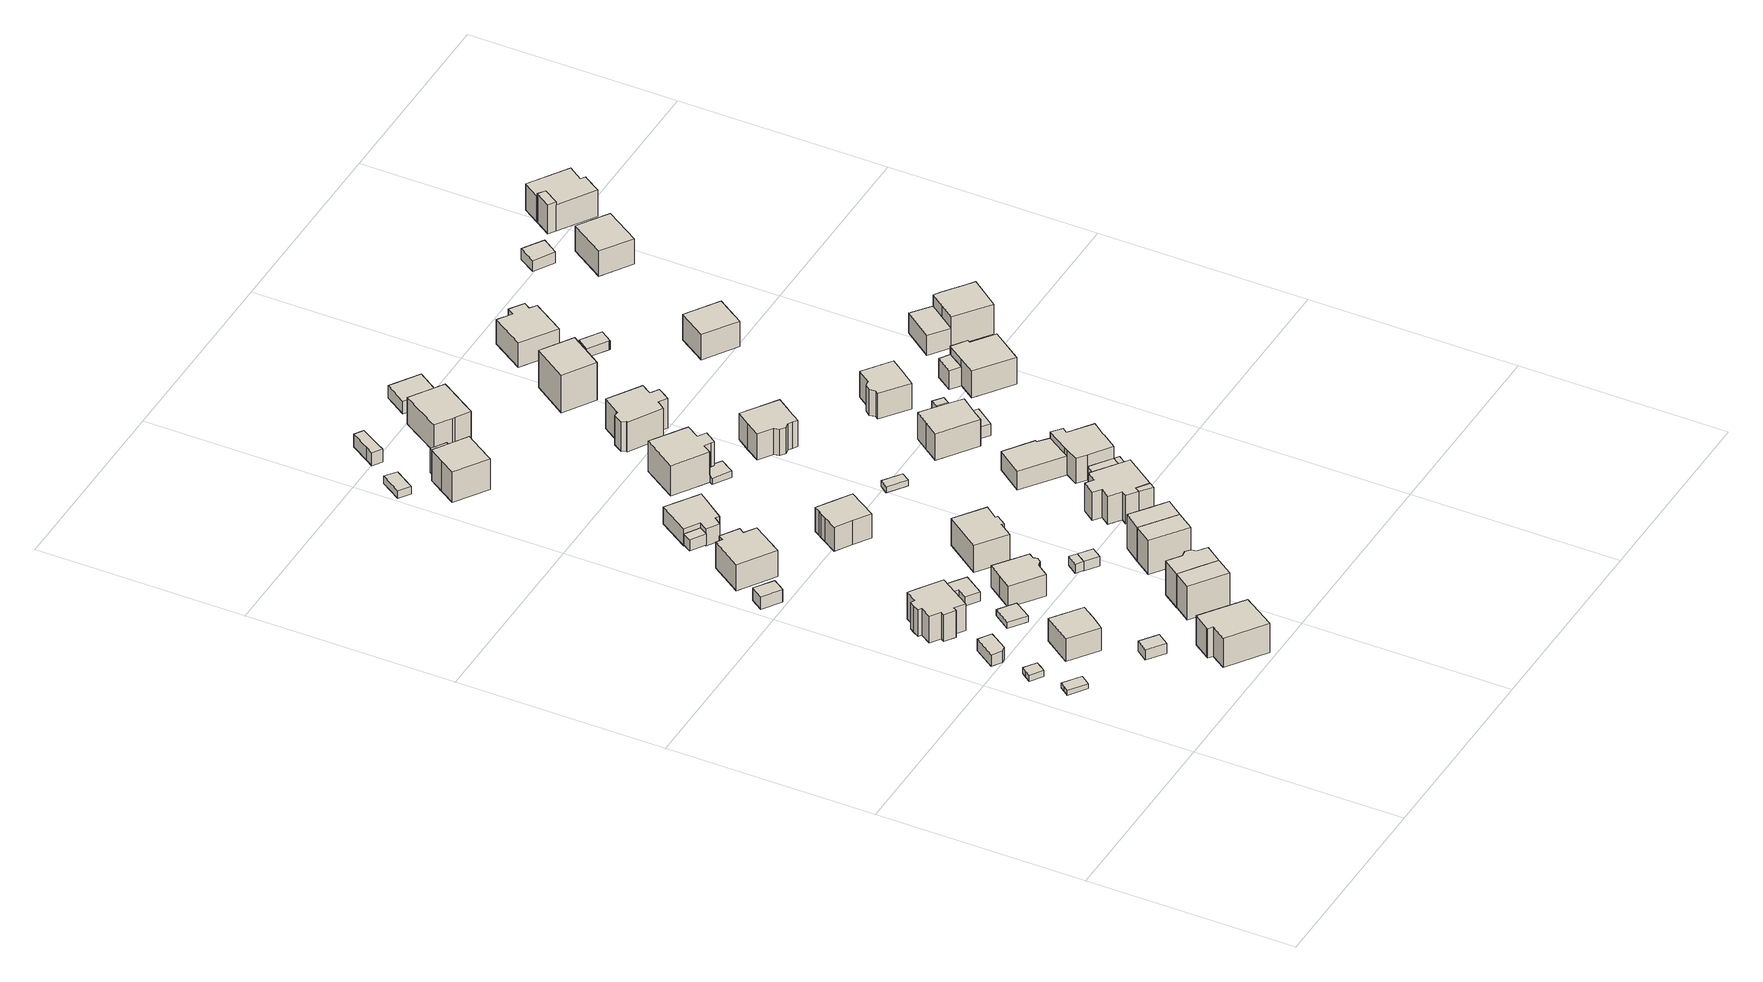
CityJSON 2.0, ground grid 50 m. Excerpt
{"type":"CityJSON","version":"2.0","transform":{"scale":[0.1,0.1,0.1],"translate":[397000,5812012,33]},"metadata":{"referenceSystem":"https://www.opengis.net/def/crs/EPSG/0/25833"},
"CityObjects":{
"building1":{"type":"Building","attributes":{"Gemeindeschluessel":"11000009","BezugspunktDach":"2200","function":"31001_1010","measuredHeight":1.79,"storeysAboveGround":1},"address":[{"country":"Germany","locality":"Berlin","thoroughfareNumber":"36 (2)","thoroughfareName":"Johannisthaler Chaussee"}],"geometry":[{"type":"Solid","lod":"1","boundaries":[[[[0,1,2,3,4,5]],[[6,7,8,9,10,11]],[[6,11,5,4]],[[7,6,4,3]],[[8,7,3,2]],[[9,8,2,1]],[[10,9,1,0]],[[11,10,0,5]]]]}]},
"building2":{"type":"Building","attributes":{"Gemeindeschluessel":"11000009","BezugspunktDach":"2200","function":"31001_2000","measuredHeight":2.21,"storeysAboveGround":1},"address":[{"country":"Germany","locality":"Berlin","thoroughfareNumber":"23A (1)","thoroughfareName":"Agavensteig"}],"geometry":[{"type":"Solid","lod":"1","boundaries":[[[[12,13,14,15,16,17]],[[18,19,20,21,22,23]],[[18,23,17,16]],[[19,18,16,15]],[[20,19,15,14]],[[21,20,14,13]],[[22,21,13,12]],[[23,22,12,17]]]]}]},
"building3":{"type":"Building","attributes":{"Gemeindeschluessel":"11000009","BezugspunktDach":"2200","function":"31001_1010","measuredHeight":3.04,"storeysAboveGround":1},"address":[{"country":"Germany","locality":"Berlin","thoroughfareNumber":"23A (2)","thoroughfareName":"Agavensteig"}],"geometry":[{"type":"Solid","lod":"1","boundaries":[[[[24,25,26,27,28]],[[29,30,31,32,33]],[[29,33,28,27]],[[30,29,27,26]],[[31,30,26,25]],[[32,31,25,24]],[[33,32,24,28]]]]}]},
"building4":{"type":"Building","attributes":{"Gemeindeschluessel":"11000009","BezugspunktDach":"2200","function":"31001_1010","measuredHeight":7.96,"storeysAboveGround":1},"address":[{"country":"Germany","locality":"Berlin","thoroughfareNumber":"34","thoroughfareName":"Johannisthaler Chaussee"}],"geometry":[{"type":"Solid","lod":"1","boundaries":[[[[34,35,36,37,38]],[[39,40,41,42,43]],[[39,43,38,37]],[[40,39,37,36]],[[41,40,36,35]],[[42,41,35,34]],[[43,42,34,38]]]]}]},
"building5":{"type":"Building","attributes":{"Gemeindeschluessel":"11000009","BezugspunktDach":"2200","function":"31001_1010","measuredHeight":2.69,"storeysAboveGround":1},"address":[{"country":"Germany","locality":"Berlin","thoroughfareNumber":"36 (1)","thoroughfareName":"Johannisthaler Chaussee"}],"geometry":[{"type":"Solid","lod":"1","boundaries":[[[[44,45,46,47]],[[48,49,50,51]],[[48,51,47,46]],[[49,48,46,45]],[[50,49,45,44]],[[51,50,44,47]]]]}]},
"building6":{"type":"Building","attributes":{"Gemeindeschluessel":"11000009","BezugspunktDach":"2200","function":"31001_1010","measuredHeight":8.76,"storeysAboveGround":1},"address":[{"country":"Germany","locality":"Berlin","thoroughfareNumber":"21A","thoroughfareName":"Agavensteig"}],"geometry":[{"type":"Solid","lod":"1","boundaries":[[[[52,53,54,55,56,57,58,59,60,61,62,63,64,65,66,67]],[[68,69,70,71,72,73,74,75,76,77,78,79,80,81,82,83]],[[68,83,67,66]],[[69,68,66,65]],[[70,69,65,64]],[[71,70,64,63]],[[72,71,63,62]],[[73,72,62,61]],[[74,73,61,60]],[[75,74,60,59]],[[76,75,59,58]],[[77,76,58,57]],[[78,77,57,56]],[[79,78,56,55]],[[80,79,55,54]],[[81,80,54,53]],[[82,81,53,52]],[[83,82,52,67]]]]}]},
"building7":{"type":"Building","attributes":{"Gemeindeschluessel":"11000009","BezugspunktDach":"2200","function":"31001_2463","measuredHeight":4.09,"storeysAboveGround":1},"address":[{"country":"Germany","locality":"Berlin","thoroughfareNumber":"19 (1)","thoroughfareName":"Agavensteig"}],"geometry":[{"type":"Solid","lod":"1","boundaries":[[[[84,85,86,87]],[[88,89,90,91]],[[88,91,87,86]],[[89,88,86,85]],[[90,89,85,84]],[[91,90,84,87]]]]}]},
"building8":{"type":"Building","attributes":{"Gemeindeschluessel":"11000009","BezugspunktDach":"2200","function":"31001_1010","measuredHeight":9.57,"storeysAboveGround":1},"address":[{"country":"Germany","locality":"Berlin","thoroughfareNumber":"36","thoroughfareName":"Johannisthaler Chaussee"}],"geometry":[{"type":"Solid","lod":"1","boundaries":[[[[92,93,94,95,96,97,98,99]],[[100,101,102,103,104,105,106,107]],[[100,107,99,98]],[[101,100,98,97]],[[102,101,97,96]],[[103,102,96,95]],[[104,103,95,94]],[[105,104,94,93]],[[106,105,93,92]],[[107,106,92,99]]]]}]},
"building9":{"type":"Building","attributes":{"Gemeindeschluessel":"11000009","BezugspunktDach":"2200","function":"51009_1610","measuredHeight":5.64,"storeysAboveGround":0},"address":[{"country":"Germany","locality":"Berlin"}],"geometry":[{"type":"Solid","lod":"1","boundaries":[[[[108,109,110,111]],[[112,113,75,74]],[[112,74,111,110]],[[113,112,110,109]],[[75,113,109,108]],[[74,75,108,111]]]]}]},
"building10":{"type":"Building","attributes":{"Gemeindeschluessel":"11000009","BezugspunktDach":"2200","function":"31001_2000","measuredHeight":2.61,"storeysAboveGround":1},"address":[{"country":"Germany","locality":"Berlin","thoroughfareNumber":"32 (1)","thoroughfareName":"Johannisthaler Chaussee"}],"geometry":[{"type":"Solid","lod":"1","boundaries":[[[[114,115,116,117,118]],[[119,120,121,122,123]],[[119,123,118,117]],[[120,119,117,116]],[[121,120,116,115]],[[122,121,115,114]],[[123,122,114,118]]]]}]},
"building11":{"type":"Building","attributes":{"Gemeindeschluessel":"11000009","BezugspunktDach":"2200","function":"31001_1010","measuredHeight":8.93,"storeysAboveGround":2},"address":[{"country":"Germany","locality":"Berlin","thoroughfareNumber":"17A","thoroughfareName":"Agavensteig"}],"geometry":[{"type":"Solid","lod":"1","boundaries":[[[[124,125,126,127,128,129,130,131]],[[132,133,134,135,136,137,138,139]],[[132,139,131,130]],[[133,132,130,129]],[[134,133,129,128]],[[135,134,128,127]],[[136,135,127,126]],[[137,136,126,125]],[[138,137,125,124]],[[139,138,124,131]]]]}]},
"building12":{"type":"Building","attributes":{"Gemeindeschluessel":"11000009","BezugspunktDach":"2200","function":"51009_1611","measuredHeight":2.44,"storeysAboveGround":0},"address":[{"country":"Germany","locality":"Berlin"}],"geometry":[{"type":"Solid","lod":"1","boundaries":[[[[140,141,142,143,144,145]],[[146,147,148,149,150,151]],[[146,151,145,144]],[[147,146,144,143]],[[148,147,143,142]],[[149,148,142,141]],[[150,149,141,140]],[[151,150,140,145]]]]}]},
"building13":{"type":"Building","attributes":{"Gemeindeschluessel":"11000009","BezugspunktDach":"2200","function":"31001_1010","measuredHeight":7.79,"storeysAboveGround":1},"address":[{"country":"Germany","locality":"Berlin","thoroughfareNumber":"32","thoroughfareName":"Johannisthaler Chaussee"}],"geometry":[{"type":"Solid","lod":"1","boundaries":[[[[152,153,154,155,156,157,158,159,160,161]],[[162,163,164,165,166,167,168,169,170,171]],[[162,171,161,160]],[[163,162,160,159]],[[164,163,159,158]],[[165,164,158,157]],[[166,165,157,156]],[[167,166,156,155]],[[168,167,155,154]],[[169,168,154,153]],[[170,169,153,152]],[[171,170,152,161]]]]}]},
"building14":{"type":"Building","attributes":{"Gemeindeschluessel":"11000009","BezugspunktDach":"2200","function":"31001_1010","measuredHeight":10.68,"storeysAboveGround":1},"address":[{"country":"Germany","locality":"Berlin","thoroughfareNumber":"34B","thoroughfareName":"Johannisthaler Chaussee"}],"geometry":[{"type":"Solid","lod":"1","boundaries":[[[[172,173,174,175,176]],[[177,178,179,180,181]],[[177,181,176,175]],[[178,177,175,174]],[[179,178,174,173]],[[180,179,173,172]],[[181,180,172,176]]]]}]},
"building15":{"type":"Building","attributes":{"Gemeindeschluessel":"11000009","BezugspunktDach":"2200","function":"51009_1610","measuredHeight":2.99,"storeysAboveGround":0},"address":[{"country":"Germany","locality":"Berlin"}],"geometry":[{"type":"Solid","lod":"1","boundaries":[[[[182,183,184,185]],[[186,187,188,189]],[[186,189,185,184]],[[187,186,184,183]],[[188,187,183,182]],[[189,188,182,185]]]]}]},
"building16":{"type":"Building","attributes":{"Gemeindeschluessel":"11000009","BezugspunktDach":"2200","function":"31001_1010","measuredHeight":10.73,"storeysAboveGround":1},"address":[{"country":"Germany","locality":"Berlin","thoroughfareNumber":"34A","thoroughfareName":"Johannisthaler Chaussee"}],"geometry":[{"type":"Solid","lod":"1","boundaries":[[[[174,173,190,191,192,193,194,195,196,175]],[[197,198,199,200,201,202,203,204,205,206]],[[197,206,175,196]],[[198,197,196,195]],[[199,198,195,194]],[[200,199,194,193]],[[201,200,193,192]],[[202,201,192,191]],[[203,202,191,190]],[[204,203,190,173]],[[205,204,173,174]],[[206,205,174,175]]]]}]},
"building17":{"type":"Building","attributes":{"Gemeindeschluessel":"11000009","BezugspunktDach":"2200","function":"31001_1010","measuredHeight":5.07,"storeysAboveGround":1},"address":[{"country":"Germany","locality":"Berlin","thoroughfareNumber":"15","thoroughfareName":"Agavensteig"}],"geometry":[{"type":"Solid","lod":"1","boundaries":[[[[207,208,209,210,211,212,213,214]],[[215,216,217,218,219,220,221,222]],[[215,222,214,213]],[[216,215,213,212]],[[217,216,212,211]],[[218,217,211,210]],[[219,218,210,209]],[[220,219,209,208]],[[221,220,208,207]],[[222,221,207,214]]]]}]},
"building18":{"type":"Building","attributes":{"Gemeindeschluessel":"11000009","BezugspunktDach":"2200","function":"31001_2000","measuredHeight":2.43,"storeysAboveGround":1},"address":[{"country":"Germany","locality":"Berlin","thoroughfareNumber":"32A (1)","thoroughfareName":"Johannisthaler Chaussee"}],"geometry":[{"type":"Solid","lod":"1","boundaries":[[[[223,224,225,226]],[[227,228,229,230]],[[227,230,226,225]],[[228,227,225,224]],[[229,228,224,223]],[[230,229,223,226]]]]}]},
"building19":{"type":"Building","attributes":{"Gemeindeschluessel":"11000009","BezugspunktDach":"2200","function":"31001_2463","measuredHeight":1.99,"storeysAboveGround":1},"address":[{"country":"Germany","locality":"Berlin","thoroughfareNumber":"12 (1)","thoroughfareName":"Agavensteig"}],"geometry":[{"type":"Solid","lod":"1","boundaries":[[[[231,232,233,234]],[[235,236,237,238]],[[235,238,234,233]],[[236,235,233,232]],[[237,236,232,231]],[[238,237,231,234]]]]}]},
"building20":{"type":"Building","attributes":{"Gemeindeschluessel":"11000009","BezugspunktDach":"2200","function":"31001_1010","measuredHeight":8.01,"storeysAboveGround":2},"address":[{"country":"Germany","locality":"Berlin","thoroughfareNumber":"30A","thoroughfareName":"Johannisthaler Chaussee"}],"geometry":[{"type":"Solid","lod":"1","boundaries":[[[[239,240,241,242,243,244,245,246]],[[247,248,249,250,251,252,253,254]],[[247,254,246,245]],[[248,247,245,244]],[[249,248,244,243]],[[250,249,243,242]],[[251,250,242,241]],[[252,251,241,240]],[[253,252,240,239]],[[254,253,239,246]]]]}]},
"building21":{"type":"Building","attributes":{"Gemeindeschluessel":"11000009","BezugspunktDach":"2200","function":"51009_1610","measuredHeight":2.48,"storeysAboveGround":0},"address":[{"country":"Germany","locality":"Berlin"}],"geometry":[{"type":"Solid","lod":"1","boundaries":[[[[255,256,224,223]],[[257,258,259,260]],[[257,260,223,224]],[[258,257,224,256]],[[259,258,256,255]],[[260,259,255,223]]]]}]},
"building22":{"type":"Building","attributes":{"Gemeindeschluessel":"11000009","BezugspunktDach":"2200","function":"31001_1010","measuredHeight":8.57,"storeysAboveGround":1},"address":[{"country":"Germany","locality":"Berlin","thoroughfareNumber":"17","thoroughfareName":"Agavensteig"}],"geometry":[{"type":"Solid","lod":"1","boundaries":[[[[261,262,263,264,265,266,267,268,269]],[[270,271,272,273,274,275,276,277,278]],[[270,278,269,268]],[[271,270,268,267]],[[272,271,267,266]],[[273,272,266,265]],[[274,273,265,264]],[[275,274,264,263]],[[276,275,263,262]],[[277,276,262,261]],[[278,277,261,269]]]]}]},
"building23":{"type":"Building","attributes":{"Gemeindeschluessel":"11000009","function":"31001_1010"},"address":[{"country":"Germany","locality":"Berlin","thoroughfareNumber":"12","thoroughfareName":"Agavensteig"}],"children":["building23-1","building23-2"]},
"building23-1":{"type":"BuildingPart","attributes":{"BezugspunktDach":"2200","measuredHeight":9.84,"storeysAboveGround":2},"parents":["building23"],"geometry":[{"type":"MultiSurface","lod":"1","boundaries":[[[279,280,281,282,283,284,285,286,287]],[[288,289,290,291,292,293,294,295,296]],[[288,296,287,286]],[[289,288,286,285]],[[290,289,285,284]],[[291,290,284,283]],[[297,298,283,282]],[[293,292,282,281]],[[294,293,281,280]],[[295,294,280,279]],[[296,295,279,287]],[[292,291,298,297]]]}]},
"building23-2":{"type":"BuildingPart","attributes":{"BezugspunktDach":"2200","measuredHeight":6.52,"storeysAboveGround":2},"parents":["building23"],"geometry":[{"type":"MultiSurface","lod":"1","boundaries":[[[297,299,300,301,298]],[[290,302,303,292,291]],[[290,291,298,301]],[[302,290,301,300]],[[303,302,300,299]],[[292,303,299,297]],[[304,291,305,292,297,298]]]}]},
"building24":{"type":"Building","attributes":{"Gemeindeschluessel":"11000009","BezugspunktDach":"2200","function":"31001_1010","measuredHeight":10.76,"storeysAboveGround":2},"address":[{"country":"Germany","locality":"Berlin","thoroughfareNumber":"32B","thoroughfareName":"Johannisthaler Chaussee"}],"geometry":[{"type":"Solid","lod":"1","boundaries":[[[[306,307,308,309,310]],[[311,312,313,314,315]],[[311,315,310,309]],[[312,311,309,308]],[[313,312,308,307]],[[314,313,307,306]],[[315,314,306,310]]]]}]},
"building25":{"type":"Building","attributes":{"Gemeindeschluessel":"11000009","BezugspunktDach":"2200","function":"31001_1010","measuredHeight":10.77,"storeysAboveGround":2},"address":[{"country":"Germany","locality":"Berlin","thoroughfareNumber":"32A","thoroughfareName":"Johannisthaler Chaussee"}],"geometry":[{"type":"Solid","lod":"1","boundaries":[[[[307,316,317,318,309]],[[319,320,321,313,311]],[[319,311,309,318]],[[320,319,318,317]],[[321,320,317,316]],[[313,321,316,307]],[[311,313,307,309]]]]}]},
"building26":{"type":"Building","attributes":{"Gemeindeschluessel":"11000009","BezugspunktDach":"2200","function":"51009_1611","measuredHeight":3.97,"storeysAboveGround":0},"address":[{"country":"Germany","locality":"Berlin"}],"geometry":[{"type":"Solid","lod":"1","boundaries":[[[[322,323,324,325,326,327]],[[328,329,330,331,332,333]],[[328,333,327,326]],[[329,328,326,325]],[[330,329,325,324]],[[331,330,324,323]],[[332,331,323,322]],[[333,332,322,327]]]]}]},
"building27":{"type":"Building","attributes":{"Gemeindeschluessel":"11000009","function":"31001_1010"},"address":[{"country":"Germany","locality":"Berlin","thoroughfareNumber":"13","thoroughfareName":"Agavensteig"}],"children":["building27-1","building27-2"]},
"building27-1":{"type":"BuildingPart","attributes":{"BezugspunktDach":"2200","measuredHeight":11.17,"storeysAboveGround":2},"parents":["building27"],"geometry":[{"type":"MultiSurface","lod":"1","boundaries":[[[334,335,336,337,338,339,340,341,342,343,344]],[[345,346,347,348,349,350,351,352,353,354,355]],[[345,355,344,343]],[[346,345,343,342]],[[347,346,342,341]],[[348,347,341,340]],[[349,348,340,339]],[[350,349,339,338]],[[356,357,358,359,360,351,350,338,337]],[[352,351,359,361,362,356,337,336]],[[363,362,361,364,365,353,352,336,335]],[[354,353,335,334],[364,366,367,363]],[[355,354,334,344]],[[360,359,358,357,356]],[[356,362,361,359]],[[365,364,361,362,363]],[[367,366,364,363]]]}]},
"building27-2":{"type":"BuildingPart","attributes":{"BezugspunktDach":"2200","measuredHeight":1.7,"storeysAboveGround":2},"parents":["building27"],"geometry":[{"type":"Solid","lod":"1","boundaries":[[[[368,369,357,356,362,363,367,370]],[[366,364,361,359,358,371,372,373]],[[366,373,370,367]],[[371,358,357,369]],[[372,371,369,368]],[[373,372,368,370]],[[366,367,363,364]],[[364,363,362,361]],[[359,361,362,356]],[[359,356,357,358]]]]}]},
"building28":{"type":"Building","attributes":{"Gemeindeschluessel":"11000009","BezugspunktDach":"2200","function":"31001_2000","measuredHeight":1.57,"storeysAboveGround":1},"address":[{"country":"Germany","locality":"Berlin","thoroughfareNumber":"26 (1)","thoroughfareName":"Johannisthaler Chaussee"}],"geometry":[{"type":"Solid","lod":"1","boundaries":[[[[374,375,376,377]],[[378,379,380,381]],[[378,381,377,376]],[[379,378,376,375]],[[380,379,375,374]],[[381,380,374,377]]]]}]},
"building29":{"type":"Building","attributes":{"Gemeindeschluessel":"11000009","function":"31001_1010"},"address":[{"country":"Germany","locality":"Berlin","thoroughfareNumber":"30","thoroughfareName":"Johannisthaler Chaussee"}],"children":["building29-1","building29-2"]},
"building29-1":{"type":"BuildingPart","attributes":{"BezugspunktDach":"2200","measuredHeight":10.77,"storeysAboveGround":2},"parents":["building29"],"geometry":[{"type":"MultiSurface","lod":"1","boundaries":[[[382,383,384,385,386,387,388,389,390,391,392,393]],[[394,395,396,397,398,399,400,401,402,403,404,405]],[[394,405,393,392]],[[395,394,392,391]],[[396,395,391,390]],[[397,396,390,389]],[[398,397,389,388]],[[399,398,388,406,407,387]],[[400,399,387,407,408]],[[401,400,386,385]],[[402,401,385,384]],[[403,402,384,383]],[[404,403,383,382]],[[405,404,382,393]],[[387,407,406,388]],[[386,408,407,387]]]}]},
"building29-2":{"type":"BuildingPart","attributes":{"BezugspunktDach":"2200","measuredHeight":7.16,"storeysAboveGround":2},"parents":["building29"],"geometry":[{"type":"MultiSurface","lod":"1","boundaries":[[[409,388,387,386]],[[407,406,410,408]],[[407,387,386,411,386,387]],[[410,406,388,409]],[[408,410,409,386]],[[408,411,386,387,407]],[[406,407,387,388]]]}]},
"building30":{"type":"Building","attributes":{"Gemeindeschluessel":"11000009","BezugspunktDach":"2200","function":"31001_1010","measuredHeight":9.06,"storeysAboveGround":1},"address":[{"country":"Germany","locality":"Berlin","thoroughfareNumber":"10A","thoroughfareName":"Agavensteig"}],"geometry":[{"type":"Solid","lod":"1","boundaries":[[[[412,413,414,415,416,417,418,419]],[[420,421,422,423,424,425,426,427]],[[420,427,419,418]],[[421,420,418,417]],[[422,421,417,416]],[[423,422,416,415]],[[424,423,415,414]],[[425,424,414,413]],[[426,425,413,412]],[[427,426,412,419]]]]}]},
"building31":{"type":"Building","attributes":{"Gemeindeschluessel":"11000009","BezugspunktDach":"2200","function":"31001_1010","measuredHeight":11.16,"storeysAboveGround":1},"address":[{"country":"Germany","locality":"Berlin","thoroughfareNumber":"11","thoroughfareName":"Agavensteig"}],"geometry":[{"type":"Solid","lod":"1","boundaries":[[[[428,429,430,431,432,433,434,435,436,437,438,439,440,441]],[[442,443,444,445,446,447,448,449,450,451,452,453,454,455]],[[442,455,441,440]],[[443,442,440,439]],[[444,443,439,438]],[[445,444,438,437]],[[446,445,437,436]],[[447,446,436,435]],[[448,447,435,434]],[[449,448,434,433]],[[450,449,433,432]],[[451,450,432,431]],[[452,451,431,430]],[[453,452,430,429]],[[454,453,429,428]],[[455,454,428,441]]]]}]},
"building32":{"type":"Building","attributes":{"Gemeindeschluessel":"11000009","BezugspunktDach":"2200","function":"31001_2000","measuredHeight":3.24,"storeysAboveGround":1},"address":[{"country":"Germany","locality":"Berlin","thoroughfareNumber":"28 (1)","thoroughfareName":"Johannisthaler Chaussee"}],"geometry":[{"type":"Solid","lod":"1","boundaries":[[[[456,457,458,459]],[[460,461,462,463]],[[460,463,459,458]],[[461,460,458,457]],[[462,461,457,456]],[[463,462,456,459]]]]}]},
"building33":{"type":"Building","attributes":{"Gemeindeschluessel":"11000009","BezugspunktDach":"2200","function":"31001_1010","measuredHeight":9.49,"storeysAboveGround":1},"address":[{"country":"Germany","locality":"Berlin","thoroughfareNumber":"13A","thoroughfareName":"Agavensteig"}],"geometry":[{"type":"Solid","lod":"1","boundaries":[[[[464,465,466,467,468,469,470,471,472,473,474,475]],[[476,477,478,479,480,481,482,483,484,485,486,487]],[[476,487,475,474]],[[477,476,474,473]],[[478,477,473,472]],[[479,478,472,471]],[[480,479,471,470]],[[481,480,470,469]],[[482,481,469,468]],[[483,482,468,467]],[[484,483,467,466]],[[485,484,466,465]],[[486,485,465,464]],[[487,486,464,475]]]]}]},
"building34":{"type":"Building","attributes":{"Gemeindeschluessel":"11000009","BezugspunktDach":"2200","function":"31001_2463","measuredHeight":3.31,"storeysAboveGround":1},"address":[{"country":"Germany","locality":"Berlin","thoroughfareNumber":"6 (1)","thoroughfareName":"Agavensteig"}],"geometry":[{"type":"Solid","lod":"1","boundaries":[[[[488,489,490,491]],[[492,493,494,495]],[[492,495,491,490]],[[493,492,490,489]],[[494,493,489,488]],[[495,494,488,491]]]]}]},
"building35":{"type":"Building","attributes":{"Gemeindeschluessel":"11000009","function":"31001_1010"},"address":[{"country":"Germany","locality":"Berlin","thoroughfareNumber":"28","thoroughfareName":"Johannisthaler Chaussee"}],"children":["building35-1","building35-2"]},
"building35-1":{"type":"BuildingPart","attributes":{"BezugspunktDach":"2200","measuredHeight":10.4,"storeysAboveGround":1},"parents":["building35"],"geometry":[{"type":"MultiSurface","lod":"1","boundaries":[[[496,497,498,499,500,501,502,503,504,505,506]],[[507,508,509,510,511,512,513,514,515,516,517]],[[507,517,506,505]],[[518,519,507,505,504]],[[520,521,518,508,504,503]],[[510,509,503,502]],[[511,510,502,501]],[[512,511,501,500]],[[513,512,500,499]],[[514,513,499,498]],[[515,514,498,497]],[[516,515,497,496]],[[517,516,496,506]],[[508,507,519,518]],[[509,508,518,521,520]]]}]},
"building35-2":{"type":"BuildingPart","attributes":{"BezugspunktDach":"2200","measuredHeight":5.01,"storeysAboveGround":1},"parents":["building35"],"geometry":[{"type":"MultiSurface","lod":"1","boundaries":[[[519,521,522,523,524,525]],[[526,527,528,509,507,529]],[[526,529,525,524]],[[527,526,524,523]],[[528,527,523,522]],[[509,528,522,521]],[[509,508,530]],[[529,507,519,525]],[[507,530,508,518,519]],[[518,508,509,521]]]}]},
"building36":{"type":"Building","attributes":{"Gemeindeschluessel":"11000009","BezugspunktDach":"2200","function":"51009_1610","measuredHeight":3.24,"storeysAboveGround":0},"address":[{"country":"Germany","locality":"Berlin"}],"geometry":[{"type":"Solid","lod":"1","boundaries":[[[[531,532,457,456]],[[461,533,534,462]],[[461,462,456,457]],[[533,461,457,532]],[[534,533,532,531]],[[462,534,531,456]]]]}]},
"building37":{"type":"Building","attributes":{"Gemeindeschluessel":"11000009","function":"31001_1010"},"address":[{"country":"Germany","locality":"Berlin","thoroughfareNumber":"26","thoroughfareName":"Johannisthaler Chaussee"}],"children":["building37-1","building37-2"]},
"building37-1":{"type":"BuildingPart","attributes":{"BezugspunktDach":"2200","measuredHeight":9.17,"storeysAboveGround":2},"parents":["building37"],"geometry":[{"type":"MultiSurface","lod":"1","boundaries":[[[535,536,537,538,539,540,541,542,543]],[[544,545,546,547,548,549,550,551,552]],[[544,552,543,542]],[[545,544,542,541]],[[546,545,541,540]],[[547,546,547,553]],[[548,547,539,538]],[[549,548,538,537]],[[550,549,537,536]],[[551,550,536,535]],[[552,551,535,543]],[[553,547,546,540,539]]]}]},
"building37-2":{"type":"BuildingPart","attributes":{"BezugspunktDach":"2200","measuredHeight":7.28,"storeysAboveGround":2},"parents":["building37"],"geometry":[{"type":"MultiSurface","lod":"1","boundaries":[[[554,555,556,557]],[[558,559,547,546]],[[558,546,557,556]],[[559,558,556,555]],[[547,559,555,554]],[[540,539,554,557]],[[560,546,547,539,540]]]}]},
"building38":{"type":"Building","attributes":{"Gemeindeschluessel":"11000009","BezugspunktDach":"2200","function":"31001_1010","measuredHeight":9.94,"storeysAboveGround":2},"address":[{"country":"Germany","locality":"Berlin","thoroughfareNumber":"9","thoroughfareName":"Agavensteig"}],"geometry":[{"type":"Solid","lod":"1","boundaries":[[[[561,562,563,564]],[[565,566,567,568]],[[565,568,564,563]],[[566,565,563,562]],[[567,566,562,561]],[[568,567,561,564]]]]}]},
"building39":{"type":"Building","attributes":{"Gemeindeschluessel":"11000009","BezugspunktDach":"2200","function":"51009_1610","measuredHeight":3.73,"storeysAboveGround":0},"address":[{"country":"Germany","locality":"Berlin"}],"geometry":[{"type":"Solid","lod":"1","boundaries":[[[[569,570,571,572]],[[573,574,575,576]],[[573,576,572,571]],[[574,573,571,570]],[[575,574,570,569]],[[576,575,569,572]]]]}]},
"building40":{"type":"Building","attributes":{"Gemeindeschluessel":"11000009","BezugspunktDach":"2200","function":"31001_1010","measuredHeight":8.18,"storeysAboveGround":1},"address":[{"country":"Germany","locality":"Berlin","thoroughfareNumber":"24A","thoroughfareName":"Johannisthaler Chaussee"}],"geometry":[{"type":"Solid","lod":"1","boundaries":[[[[577,578,579,580,581,582,583,584,585,586]],[[587,588,589,590,591,592,593,594,595,596]],[[587,596,586,585]],[[588,587,585,584]],[[589,588,584,583]],[[590,589,583,582]],[[591,590,582,581]],[[592,591,581,580]],[[593,592,580,579]],[[594,593,579,578]],[[595,594,578,577]],[[596,595,577,586]]]]}]},
"building41":{"type":"Building","attributes":{"Gemeindeschluessel":"11000009","BezugspunktDach":"2200","function":"31001_1010","measuredHeight":8.95,"storeysAboveGround":1},"address":[{"country":"Germany","locality":"Berlin","thoroughfareNumber":"7","thoroughfareName":"Agavensteig"}],"geometry":[{"type":"Solid","lod":"1","boundaries":[[[[597,598,599,600,601,602,603,604]],[[605,606,607,608,609,610,611,612]],[[605,612,604,603]],[[606,605,603,602]],[[607,606,602,601]],[[608,607,601,600]],[[609,608,600,599]],[[610,609,599,598]],[[611,610,598,597]],[[612,611,597,604]]]]}]},
"building42":{"type":"Building","attributes":{"Gemeindeschluessel":"11000009","BezugspunktDach":"2200","function":"31001_2463","measuredHeight":2.27,"storeysAboveGround":1},"address":[{"country":"Germany","locality":"Berlin","thoroughfareNumber":"7 (1)","thoroughfareName":"Agavensteig"}],"geometry":[{"type":"Solid","lod":"1","boundaries":[[[[613,614,615,616,617]],[[618,619,620,621,622]],[[618,622,617,616]],[[619,618,616,615]],[[620,619,615,614]],[[621,620,614,613]],[[622,621,613,617]]]]}]},
"building43":{"type":"Building","attributes":{"Gemeindeschluessel":"11000009","BezugspunktDach":"2200","function":"51009_1610","measuredHeight":5.39,"storeysAboveGround":0},"address":[{"country":"Germany","locality":"Berlin"}],"geometry":[{"type":"Solid","lod":"1","boundaries":[[[[623,624,625,626,627]],[[628,629,630,631,632]],[[628,632,627,626]],[[629,628,626,625]],[[630,629,625,624]],[[631,630,624,623]],[[632,631,623,627]]]]}]},
"building44":{"type":"Building","attributes":{"Gemeindeschluessel":"11000009","BezugspunktDach":"2200","function":"31001_1010","measuredHeight":9.01,"storeysAboveGround":1},"address":[{"country":"Germany","locality":"Berlin","thoroughfareNumber":"24","thoroughfareName":"Johannisthaler Chaussee"}],"geometry":[{"type":"Solid","lod":"1","boundaries":[[[[633,634,635,636,637,638,639,640]],[[641,642,643,644,645,646,647,648]],[[641,648,640,639]],[[642,641,639,638]],[[643,642,638,637]],[[644,643,637,636]],[[645,644,636,635]],[[646,645,635,634]],[[647,646,634,633]],[[648,647,633,640]]]]}]},
"building45":{"type":"Building","attributes":{"Gemeindeschluessel":"11000009","BezugspunktDach":"2200","function":"31001_1010","measuredHeight":8.04,"storeysAboveGround":1},"address":[{"country":"Germany","locality":"Berlin","thoroughfareNumber":"9A","thoroughfareName":"Agavensteig"}],"geometry":[{"type":"Solid","lod":"1","boundaries":[[[[649,650,651,652,653]],[[654,655,656,657,658]],[[654,658,653,652]],[[655,654,652,651]],[[656,655,651,650]],[[657,656,650,649]],[[658,657,649,653]]]]}]},
"building46":{"type":"Building","attributes":{"Gemeindeschluessel":"11000009","function":"31001_1010"},"address":[{"country":"Germany","locality":"Berlin","thoroughfareNumber":"22","thoroughfareName":"Johannisthaler Chaussee"}],"children":["building46-1","building46-2","building46-3"]},
"building46-1":{"type":"BuildingPart","attributes":{"BezugspunktDach":"2200","measuredHeight":11.06,"storeysAboveGround":2},"parents":["building46"],"geometry":[{"type":"MultiSurface","lod":"1","boundaries":[[[659,660,661,662,663,664,665,666]],[[667,668,669,670,671,672,673,674]],[[675,676,666,665]],[[677,675,667,665,664]],[[669,668,664,663]],[[670,678,679,680,663,662]],[[671,670,662,661]],[[672,671,661,660]],[[673,672,660,659]],[[674,673,659,666]],[[667,674,681,676,675]],[[668,667,675,677]],[[682,679,678,670]],[[682,669,680,679]]]}]},
"building46-2":{"type":"BuildingPart","attributes":{"BezugspunktDach":"2200","measuredHeight":5.25,"storeysAboveGround":2},"parents":["building46"],"geometry":[{"type":"MultiSurface","lod":"1","boundaries":[[[676,677,683,684]],[[685,686,687,688]],[[685,688,684,683]],[[686,685,683,677]],[[687,686,668,667,674,676]],[[688,687,676,684]],[[676,674,667,675]],[[677,675,667,668]]]}]},
"building46-3":{"type":"BuildingPart","attributes":{"BezugspunktDach":"2200","measuredHeight":7.46,"storeysAboveGround":2},"parents":["building46"],"geometry":[{"type":"MultiSurface","lod":"1","boundaries":[[[679,678,689,690,691,680]],[[692,693,694,695,696,697]],[[692,697,680,691]],[[693,692,691,690]],[[694,693,690,689]],[[695,694,689,678]],[[696,695,670,682]],[[697,696,679,682,669]],[[682,670,678,679]],[[669,682,679,680]]]}]},
"building47":{"type":"Building","attributes":{"Gemeindeschluessel":"11000009","BezugspunktDach":"2200","function":"31001_2463","measuredHeight":2.9,"storeysAboveGround":1},"address":[{"country":"Germany","locality":"Berlin","thoroughfareNumber":"5 (1)","thoroughfareName":"Agavensteig"}],"geometry":[{"type":"Solid","lod":"1","boundaries":[[[[698,699,700,701]],[[702,703,704,705]],[[702,705,701,700]],[[703,702,700,699]],[[704,703,699,698]],[[705,704,698,701]]]]}]},
"building48":{"type":"Building","attributes":{"Gemeindeschluessel":"11000009","BezugspunktDach":"2200","function":"31001_1010","measuredHeight":8.2,"storeysAboveGround":1},"address":[{"country":"Germany","locality":"Berlin","thoroughfareNumber":"5A","thoroughfareName":"Agavensteig"}],"geometry":[{"type":"Solid","lod":"1","boundaries":[[[[706,707,708,709,710]],[[711,712,713,714,715]],[[711,715,710,709]],[[712,711,709,708]],[[713,712,708,707]],[[714,713,707,706]],[[715,714,706,710]]]]}]},
"building49":{"type":"Building","attributes":{"Gemeindeschluessel":"11000009","function":"31001_1010"},"address":[{"country":"Germany","locality":"Berlin","thoroughfareNumber":"3A","thoroughfareName":"Agavensteig"}],"children":["building49-1","building49-2"]},
"building49-1":{"type":"BuildingPart","attributes":{"BezugspunktDach":"2200","measuredHeight":8.41,"storeysAboveGround":2},"parents":["building49"],"geometry":[{"type":"MultiSurface","lod":"1","boundaries":[[[716,717,718,719,720,721,722,723,724,725]],[[726,727,728,729,730,731,732,733,734,735]],[[726,735,726,724]],[[727,726,736,726,727,723]],[[728,727,723,722]],[[729,728,722,721]],[[730,729,721,720]],[[731,730,720,719]],[[732,731,719,718]],[[733,732,718,717]],[[734,733,717,716]],[[735,734,716,725]],[[737,725,724,726,735]],[[724,723,727,726,736]]]}]},
"building49-2":{"type":"BuildingPart","attributes":{"BezugspunktDach":"2200","measuredHeight":7.69,"storeysAboveGround":2},"parents":["building49"],"geometry":[{"type":"MultiSurface","lod":"1","boundaries":[[[738,739,740,741]],[[727,726,735,742]],[[727,742,741,740]],[[724,723,740,739]],[[725,724,739,738]],[[742,735,738,741]],[[726,727,723,724]],[[735,726,724,725]]]}]}
},
"vertices":[
[79,291,26],[88,303,26],[96,315,26],[55,344,26],[47,332,26],[38,320,26],[47,332,13],[55,344,13],[96,315,13],[88,303,13],[79,291,13],[38,320,13],
[73,394,29],[82,406,29],[90,419,29],[62,439,29],[53,427,29],[44,414,29],[53,427,13],[62,439,13],[90,419,13],[82,406,13],[73,394,13],[44,414,13],
[76,493,45],[88,496,45],[117,540,45],[87,560,45],[52,509,45],[87,560,14],[117,540,14],[88,496,14],[76,493,14],[52,509,14],
[209,327,73],[233,359,73],[256,392,73],[187,442,73],[140,377,73],[187,442,13],[256,392,13],[233,359,13],[209,327,13],[140,377,13],
[263,199,40],[283,227,40],[242,257,40],[222,230,40],[242,257,13],[283,227,13],[263,199,13],[222,230,13],
[91,647,83],[85,639,83],[110,622,83],[116,630,83],[140,614,83],[167,654,83],[193,694,83],[187,698,83],[139,730,83],[119,743,83],[101,716,83],[92,721,83],[84,709,83],[76,695,83],[83,690,83],[66,663,83],[83,690,12],[76,695,12],[84,709,12],[92,721,12],[101,716,12],[119,743,12],[139,730,12],[187,698,12],[193,694,12],[167,654,12],[140,614,12],[116,630,12],[110,622,12],[85,639,12],[91,647,12],[66,663,12],
[48,1003,48],[67,1031,48],[24,1061,48],[4,1032,48],[24,1061,14],[67,1031,14],[48,1003,14],[4,1032,14],
[363,6,93],[389,45,93],[415,85,93],[316,156,93],[288,117,93],[286,114,93],[297,106,93],[272,70,93],[297,106,15],[286,114,15],[288,117,15],[316,156,15],[415,85,15],[389,45,15],[363,6,15],[272,70,15],
[187,698,69],[184,717,69],[156,736,69],[139,730,69],[156,736,12],[184,717,12],
[226,510,29],[240,531,29],[254,552,29],[214,580,29],[185,539,29],[214,580,13],[254,552,13],[240,531,13],[226,510,13],[185,539,13],
[123,1053,82],[173,1128,82],[145,1146,82],[154,1159,82],[112,1186,82],[104,1174,82],[89,1183,82],[39,1108,82],[89,1183,13],[104,1174,13],[112,1186,13],[154,1159,13],[145,1146,13],[173,1128,13],[123,1053,13],[39,1108,13],
[230,677,36],[215,654,36],[245,634,36],[278,682,36],[229,716,36],[212,690,36],[229,716,12],[278,682,12],[245,634,12],[215,654,12],[230,677,12],[212,690,12],
[323,517,70],[344,546,70],[350,547,70],[356,548,70],[364,558,70],[362,569,70],[370,581,70],[297,635,70],[274,602,70],[250,570,70],[274,602,13],[297,635,13],[370,581,13],[362,569,13],[364,558,13],[356,548,13],[350,547,13],[344,546,13],[323,517,13],[250,570,13],
[465,153,105],[494,194,105],[453,223,105],[412,252,105],[383,212,105],[412,252,15],[453,223,15],[494,194,15],[465,153,15],[383,212,15],
[149,1236,44],[161,1257,44],[127,1278,44],[114,1258,44],[127,1278,14],[161,1257,14],[149,1236,14],[114,1258,14],
[523,235,105],[501,251,105],[499,264,105],[488,272,105],[486,272,105],[473,270,105],[441,293,105],[441,293,14],[473,270,14],[486,272,14],[488,272,14],[499,264,14],[501,251,14],[523,235,14],[494,194,14],[453,223,14],[412,252,14],
[161,1257,57],[149,1236,57],[177,1219,57],[191,1237,57],[200,1231,57],[252,1301,57],[175,1352,57],[127,1278,57],[175,1352,12],[252,1301,12],[200,1231,12],[191,1237,12],[177,1219,12],[149,1236,12],[161,1257,12],[127,1278,12],
[438,487,36],[456,512,36],[440,524,36],[421,499,36],[440,524,12],[456,512,12],[438,487,12],[421,499,12],
[28,1876,27],[60,1925,27],[34,1945,27],[2,1895,27],[34,1945,7],[60,1925,7],[28,1876,7],[2,1895,7],
[395,641,84],[417,672,84],[422,668,84],[439,692,84],[434,695,84],[457,726,84],[388,776,84],[326,691,84],[388,776,12],[457,726,12],[434,695,12],[439,692,12],[422,668,12],[417,672,12],[395,641,12],[326,691,12],
[469,465,36],[487,489,36],[456,512,11],[487,489,11],[469,465,11],[438,487,11],
[296,963,75],[335,938,75],[378,1006,75],[339,1030,75],[300,1055,75],[291,1041,75],[286,1033,75],[277,1019,75],[257,988,75],[277,1019,11],[286,1033,11],[291,1041,11],[300,1055,11],[339,1030,11],[378,1006,11],[335,938,11],[296,963,11],[257,988,11],
[117,1734,90],[141,1771,90],[166,1809,90],[132,1831,90],[97,1853,90],[98,1853,90],[88,1858,90],[65,1822,90],[41,1785,90],[65,1822,8],[88,1858,8],[98,1853,8],[97,1853,8],[132,1831,8],[166,1809,8],[141,1771,8],[117,1734,8],[41,1785,8],[132,1831,73],[97,1853,73],
[145,1852,73],[111,1874,73],[98,1853,73],[111,1874,8],[145,1852,8],[97,1853,59],[99,1852,8],
[569,300,104],[598,341,104],[558,370,104],[517,400,104],[488,359,104],[517,400,13],[558,370,13],[598,341,13],[569,300,13],[488,359,13],
[628,381,104],[587,410,104],[547,440,104],[547,440,13],[587,410,13],[628,381,13],
[95,1978,45],[106,1997,45],[134,2043,45],[113,2056,45],[84,2011,45],[72,1992,45],[84,2011,11],[113,2056,11],[134,2043,11],[106,1997,11],[95,1978,11],[72,1992,11],
[352,1333,89],[365,1353,89],[381,1344,89],[388,1340,89],[391,1344,89],[408,1369,89],[388,1381,89],[408,1412,89],[405,1414,89],[326,1466,89],[272,1384,89],[326,1466,8],[405,1414,8],[408,1412,8],[388,1381,8],[408,1369,8],[391,1344,8],[388,1340,8],[381,1344,8],[365,1353,8],[352,1333,8],[272,1384,8],[388,1340,26],[391,1344,26],[391,1344,9],[388,1340,9],[388,1340,11],[381,1344,9],[381,1344,26],[365,1353,26],[365,1353,9],[365,1353,12],[352,1333,9],[352,1333,26],
[387,1298,26],[409,1332,26],[346,1324,26],[409,1332,9],[387,1298,9],[346,1324,9],
[529,951,28],[542,971,28],[500,1001,28],[486,982,28],[500,1001,12],[542,971,12],[529,951,12],[486,982,12],
[614,534,91],[599,513,91],[627,492,91],[618,480,91],[643,462,91],[652,474,91],[680,454,91],[733,528,91],[651,586,91],[636,564,91],[617,577,91],[596,548,91],[617,577,16],[636,564,16],[651,586,16],[733,528,16],[680,454,16],[652,474,16],[643,462,16],[618,480,16],[627,492,16],[599,513,16],[614,534,16],[596,548,16],[680,454,20],[652,474,20],[643,462,20],
[671,440,91],[671,440,20],[643,462,73],
[217,1875,80],[223,1871,80],[256,1851,80],[315,1943,80],[276,1968,80],[270,1972,80],[237,1993,80],[178,1900,80],[237,1993,9],[270,1972,9],[276,1968,9],[315,1943,9],[256,1851,9],[223,1871,9],[217,1875,9],[178,1900,9],
[371,1540,84],[369,1537,84],[446,1491,84],[461,1511,84],[481,1499,84],[492,1515,84],[501,1529,84],[481,1542,84],[497,1566,84],[420,1615,84],[394,1576,84],[391,1571,84],[379,1572,84],[364,1549,84],[379,1572,5],[391,1571,5],[394,1576,5],[420,1615,5],[497,1566,5],[481,1542,5],[501,1529,5],[492,1515,5],[481,1499,5],[461,1511,5],[446,1491,5],[369,1537,5],[371,1540,5],[364,1549,5],
[751,560,49],[770,586,49],[719,622,49],[701,597,49],[719,622,17],[770,586,17],[751,560,17],[701,597,17],
[499,1256,78],[502,1243,78],[514,1234,78],[527,1237,78],[537,1230,78],[547,1223,78],[568,1254,78],[570,1257,78],[593,1290,78],[512,1345,78],[489,1312,78],[466,1278,78],[489,1312,8],[512,1345,8],[593,1290,8],[570,1257,8],[568,1254,8],[547,1223,8],[537,1230,8],[527,1237,8],[514,1234,8],[502,1243,8],[499,1256,8],[466,1278,8],
[329,1973,44],[364,2025,44],[296,2069,44],[262,2016,44],[296,2069,11],[364,2025,11],[329,1973,11],[262,2016,11],
[719,622,80],[770,586,80],[796,622,80],[799,627,80],[822,658,80],[768,698,80],[777,710,80],[754,729,80],[720,677,80],[715,669,80],[696,639,80],[715,669,13],[720,677,13],[754,729,13],[777,710,13],[768,698,13],[822,658,13],[799,627,13],[796,622,13],[770,586,13],[719,622,13],[696,639,13],[720,677,63],[715,669,63],[754,729,42],[754,729,63],
[730,749,63],[732,753,63],[666,800,63],[620,739,63],[666,800,13],[732,753,13],[730,749,13],[620,739,13],[718,674,13],
[762,552,49],[781,578,49],[781,578,17],[762,552,17],
[725,880,79],[738,898,79],[749,912,79],[773,944,79],[744,967,79],[721,984,79],[686,1010,79],[662,977,79],[638,943,79],[662,977,8],[686,1010,8],[721,984,8],[744,967,8],[773,944,8],[749,912,8],[738,898,8],[725,880,8],[638,943,8],[744,967,59],
[744,967,81],[755,983,81],[732,1000,81],[721,984,81],[732,1000,8],[755,983,8],[721,984,37],
[491,1672,112],[546,1754,112],[473,1801,112],[417,1719,112],[473,1801,12],[546,1754,12],[491,1672,12],[417,1719,12],
[767,877,40],[801,924,40],[773,944,40],[738,898,40],[773,944,9],[801,924,9],[767,877,9],[738,898,9],
[775,1069,75],[801,1104,75],[826,1139,75],[761,1186,75],[738,1154,75],[733,1154,75],[724,1152,75],[714,1139,75],[717,1125,75],[711,1117,75],[717,1125,6],[714,1139,6],[724,1152,6],[733,1154,6],[738,1154,6],[761,1186,6],[826,1139,6],[801,1104,6],[775,1069,6],[711,1117,6],
[598,1817,77],[649,1896,77],[633,1907,77],[643,1922,77],[610,1944,77],[600,1928,77],[566,1950,77],[515,1872,77],[566,1950,12],[600,1928,12],[610,1944,12],[643,1922,12],[633,1907,12],[649,1896,12],[598,1817,12],[515,1872,12],
[656,1728,36],[658,1727,36],[678,1756,36],[631,1786,36],[611,1758,36],[631,1786,13],[678,1756,13],[658,1727,13],[656,1728,13],[611,1758,13],
[899,1015,52],[913,1036,52],[927,1056,52],[903,1071,52],[875,1032,52],[903,1071,2],[927,1056,2],[913,1036,2],[899,1015,2],[875,1032,2],
[956,913,74],[1010,988,74],[958,1026,74],[962,1032,74],[927,1056,74],[924,1052,74],[899,1015,74],[871,976,74],[899,1015,3],[924,1052,3],[927,1056,3],[962,1032,3],[958,1026,3],[1010,988,3],[956,913,3],[871,976,3],
[793,1488,80],[815,1522,80],[837,1555,80],[759,1606,80],[715,1539,80],[759,1606,12],[837,1555,12],[815,1522,12],[793,1488,12],[715,1539,12],
[1082,1032,88],[1108,1067,88],[1134,1102,88],[1117,1114,88],[1069,1150,88],[1052,1161,88],[1027,1127,88],[1001,1092,88],[1027,1127,8],[1052,1161,8],[1069,1150,8],[1117,1114,8],[1134,1102,8],[1108,1067,8],[1082,1032,8],[1001,1092,8],[1027,1127,58],[1001,1092,58],[1052,1161,58],[1117,1114,61],[1093,1132,61],[1069,1150,61],[1001,1092,20],[1093,1132,8],
[1007,1196,58],[955,1126,58],[1007,1196,5],[1052,1161,5],[1001,1092,5],[955,1126,5],
[1129,1131,61],[1105,1148,61],[1081,1166,61],[1081,1166,0],[1105,1148,0],[1129,1131,0],[1117,1114,0],[1093,1132,0],[1069,1150,0],
[872,1967,41],[898,2006,41],[849,2037,41],[823,1996,41],[849,2037,12],[898,2006,12],[872,1967,12],[823,1996,12],
[945,1817,79],[1000,1902,79],[964,1926,79],[928,1949,79],[873,1864,79],[928,1949,12],[964,1926,12],[1000,1902,12],[945,1817,12],[873,1864,12],
[1058,1962,80],[1084,2002,80],[1087,2006,80],[1076,2013,80],[1100,2048,80],[1008,2108,80],[982,2068,80],[981,2066,80],[998,2055,80],[973,2017,80],[998,2055,10],[981,2066,10],[982,2068,10],[1008,2108,10],[1100,2048,10],[1076,2013,10],[1087,2006,10],[1084,2002,10],[1058,1962,10],[973,2017,10],[998,2055,48],[973,2017,46],
[973,2017,87],[998,2055,87],[981,2066,87],[956,2028,87],[956,2028,10]
]}
